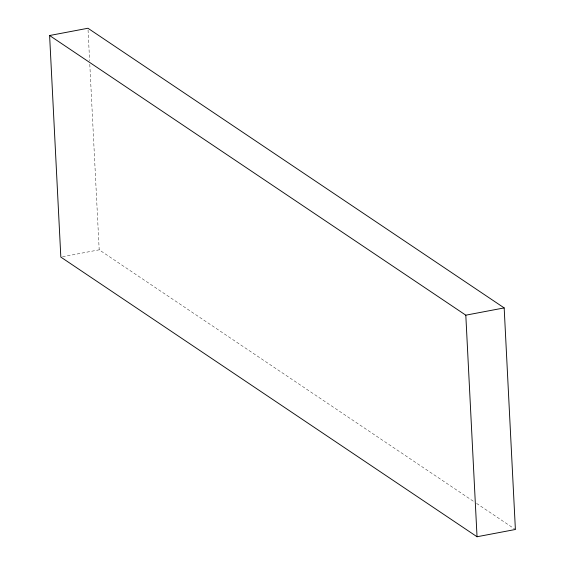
<?xml version="1.0" encoding="UTF-8"?>
<svg xmlns="http://www.w3.org/2000/svg" width="565" height="565" viewBox="0 0 565 565"><rect width="100%" height="100%" fill="white"/><g stroke="black" fill="none" stroke-linecap="round" stroke-linejoin="round"><path stroke-width="0.42" stroke-dasharray="2.83 2.12" d="M62.531 256.764L99.193 249.822L473.625 501.423M476.556 503.387L515.393 529.483M88.055 30.009L89.616 60.78M89.793 64.297L99.193 249.822"/><path stroke-width="0.85" d="M49.607 35.517L87.963 28.25L504.171 307.911L515.393 529.483L477.037 536.75L60.829 257.089L49.607 35.517L465.807 315.178L504.171 307.911M465.807 315.178L477.037 536.75"/></g></svg>
